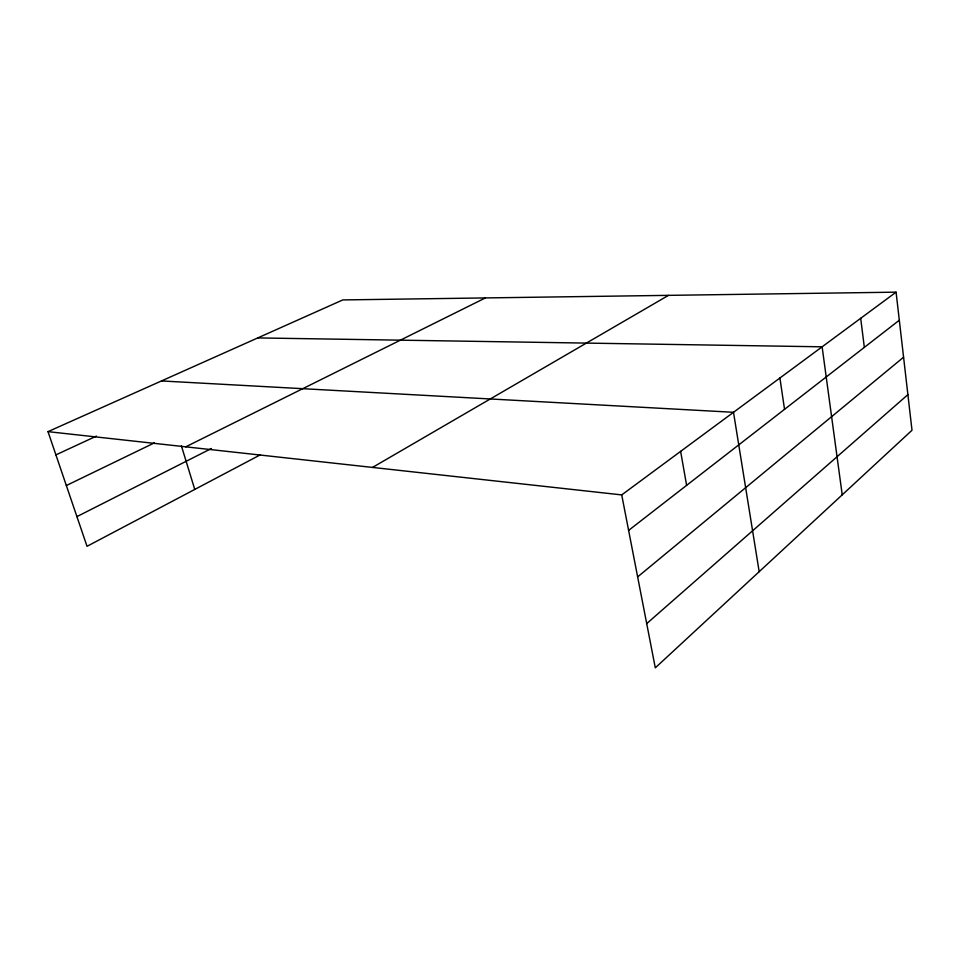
<?xml version="1.0" encoding="UTF-8"?>
<svg xmlns="http://www.w3.org/2000/svg" width="960" height="960" viewBox="0 0 960 960"><rect width="100%" height="100%" fill="white"/><g stroke="black" fill="none" stroke-linecap="round" stroke-linejoin="round"><path stroke-width="1.44" d="M646.704 623.616L907.896 394.632M637.644 576.9L903.576 357.228M628.608 530.388L899.304 320.232M621.72 494.904L896.076 292.164L912 430.26L655.296 667.836L621.72 494.904L48 431.64L87.024 546.312L260.364 454.8M372.528 467.424L668.496 295.356M76.92 516.624L211.416 448.5M185.748 446.832L485.388 297.924M66.336 485.532L154.38 442.884M55.908 454.872L96.444 436.092M48 431.64L342.804 299.928L896.076 292.164M257.76 337.92L822.12 346.812L842.22 494.832M161.472 380.94L733.5 412.296L759.18 571.692M181.404 445.896L194.76 489.444M680.628 451.38L686.616 485.352M779.904 378L784.536 409.344M860.688 318.3L864.336 347.388"/></g></svg>
